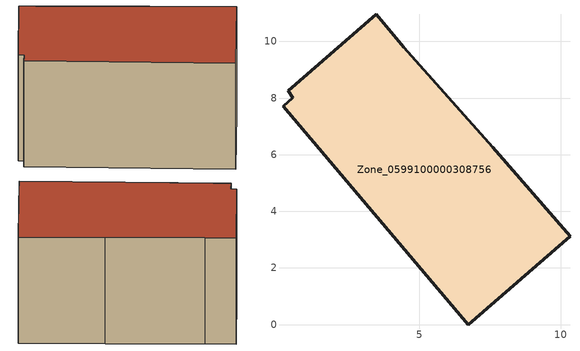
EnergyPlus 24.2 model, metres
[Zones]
Zone_0599100000308756
 floor ground (C_G): 6.73,0 0.18,7.71 0.54,8.01 0.37,8.25 3.48,10.95 4.45,9.8 7.59,6.26 10.32,3.11 z0
 wall outside (C_F): 10.32,3.11 7.59,6.26 4.45,9.8 3.48,10.95 0.37,8.25 0.54,8.01 0.18,7.71 6.73,0 10.32,3.11 z0:6.13
 roof outside (C_R): 0.18,7.71 6.73,0 10.32,3.11 7.59,6.26 4.45,9.8 3.48,10.95 0.37,8.25 0.54,8.01 z6.13
[BUILDING]
Pand.0599100000308756: North Axis=0; Terrain=City; Loads Convergence Tolerance Value=0.04; Temperature Convergence Tolerance Value=0.4; Solar Distribution=FullExterior; Maximum Number of Warmup Days=25; Minimum Number of Warmup Days=1
[Site:Location]
Rotterdam.The.Hague.AP_ZH_NLD Design_Conditions: Latitude=51.96; Longitude=4.45; Time Zone=1; Elevation=-4.5
[SITE:GROUNDTEMPERATURE:BUILDINGSURFACE]
18, 18, 18, 18, 18, 18, 18, 18, 18, 18, 18, 18
[MATERIAL] Thermal Absorptance=0.9; Solar Absorptance=0.7; Visible Absorptance=0.7
Name | Roughness | Thickness | Conductivity | Density | Specific Heat
G.TI.1946 | MediumSmooth | 0.15 | 1 | 540 | 1210
F.TI.1946 | Rough | 0.3 | 0.857143 | 1920 | 840
R.TI.1946 | MediumRough | 0.2 | 0.1 | 1500 | 1000
[CONSTRUCTION]
C_G: G.TI.1946
C_F: F.TI.1946
C_R: R.TI.1946
[ZONE]
Zone_0599100000308756: Type=1; Multiplier=1; Ceiling Height=Autocalculate; Volume=Autocalculate; Floor Area=autocalculate; Part of Total Floor Area=Yes
[ZONEINFILTRATION:DESIGNFLOWRATE]
Infil_Zone_0599100000308756: Zone or ZoneList or Space or SpaceList=Zone_0599100000308756; Schedule=AlwaysOn; Design Flow Rate Calculation Method=Flow/Area; Flow Rate per Floor Area=0.003; Constant Term Coefficient=1; Temperature Term Coefficient=0; Velocity Term Coefficient=0; Velocity Squared Term Coefficient=0
[HVACTEMPLATE:ZONE:IDEALLOADSAIRSYSTEM]
Zone_0599100000308756: Maximum Heating Supply Air Temperature=50; Minimum Cooling Supply Air Temperature=13; Maximum Heating Supply Air Humidity Ratio=0.0156; Minimum Cooling Supply Air Humidity Ratio=0.0077; Heating Limit=NoLimit; Cooling Limit=NoLimit; Dehumidification Control Type=ConstantSensibleHeatRatio; Cooling Sensible Heat Ratio=0.7; Dehumidification Setpoint=60; Humidification Control Type=None; Humidification Setpoint=30; Outdoor Air Method=None; Outdoor Air Flow Rate per Person=0.00944; Outdoor Air Flow Rate per Zone Floor Area=0; Outdoor Air Flow Rate per Zone=0; Demand Controlled Ventilation Type=None; Outdoor Air Economizer Type=NoEconomizer; Heat Recovery Type=None; Sensible Heat Recovery Effectiveness=0.7; Latent Heat Recovery Effectiveness=0.65
[ZONECONTROL:THERMOSTAT]
ThermostatControl_Zone_0599100000308756: Zone or ZoneList=Zone_0599100000308756; Control Type Schedule=DualSetpointControlType; Control 1=Thermostat_Zone_0599100000308756; Temperature Difference Between Cutout And Setpoint=0
[THERMOSTATSETPOINT:DUALSETPOINT]
Thermostat_Zone_0599100000308756: Heating Setpoint Temperature Schedule=HeatingSetpoint_Zone_0599100000308756; Cooling Setpoint Temperature Schedule=CoolingSetpoint_Zone_0599100000308756
[SCHEDULE:COMPACT]
HeatingSetpoint_Zone_0599100000308756: Through: 12/31, For: AllDays, Until: 24:00, 21
CoolingSetpoint_Zone_0599100000308756: Through: 12/31, For: AllDays, Until: 24:00, 24
DualSetpointControlType: Through: 12/31, For: AllDays, Until: 24:00, 4
AlwaysOn: Through: 12/31, For: AllDays, Until: 24:00, 1
